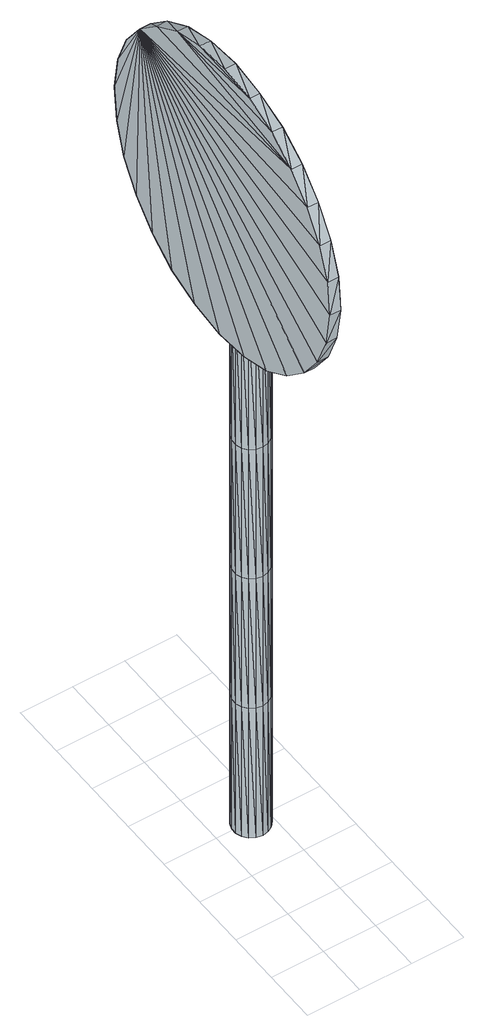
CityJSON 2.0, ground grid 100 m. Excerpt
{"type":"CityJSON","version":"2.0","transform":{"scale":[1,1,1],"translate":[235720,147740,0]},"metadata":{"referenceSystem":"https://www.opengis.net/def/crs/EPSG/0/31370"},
"CityObjects":{
"object1":{"type":"GenericCityObject","attributes":{"cluster":42,"mean_distance_to_centroid":0.117,"new_centroid_x":235675.69,"new_centroid_y":148116.11,"mean_distance_to_camera":6.34,"H1":0,"H2":0,"Z_final":111.09,"cluster2":-1,"proj_x":235676.26,"proj_y":148112.63,"id_line":64663,"bearing_l":260.76,"distance":3.53,"orientation":"right","G_obj":260.76},"geometry":[{"type":"MultiSurface","lod":"2","boundaries":[[[0,1,2]],[[2,1,3]],[[3,1,4]],[[4,1,5]],[[5,1,6]],[[1,7,6]],[[1,8,7]],[[1,9,8]],[[1,10,9]],[[1,11,10]],[[1,12,11]],[[1,13,12]],[[1,14,13]],[[15,14,1]],[[16,15,1]],[[17,16,1]],[[18,17,1]],[[0,18,1]],[[19,20,0]],[[19,0,2]],[[21,19,2]],[[21,2,3]],[[21,3,22]],[[22,3,4]],[[22,4,23]],[[23,4,5]],[[23,5,24]],[[24,5,6]],[[24,6,25]],[[25,6,7]],[[25,7,26]],[[26,7,8]],[[26,8,27]],[[8,9,27]],[[27,9,28]],[[9,10,28]],[[10,29,28]],[[10,11,29]],[[11,30,29]],[[11,12,30]],[[30,12,31]],[[31,12,13]],[[31,13,32]],[[32,13,14]],[[32,14,33]],[[33,14,15]],[[33,15,34]],[[34,15,16]],[[34,16,35]],[[35,16,17]],[[36,35,17]],[[18,36,17]],[[20,36,18]],[[20,18,0]],[[37,38,20]],[[37,20,19]],[[39,37,19]],[[21,39,19]],[[39,21,40]],[[40,21,22]],[[40,22,41]],[[41,22,23]],[[41,23,42]],[[42,23,24]],[[42,24,43]],[[43,24,25]],[[43,25,44]],[[44,25,26]],[[26,45,44]],[[26,27,45]],[[27,46,45]],[[27,28,46]],[[28,47,46]],[[28,29,47]],[[47,29,48]],[[29,30,48]],[[48,30,49]],[[49,30,31]],[[49,31,50]],[[50,31,32]],[[50,32,51]],[[51,32,33]],[[51,33,52]],[[52,33,34]],[[52,34,53]],[[53,34,35]],[[54,53,35]],[[54,35,36]],[[38,54,36]],[[38,36,20]],[[55,56,38]],[[55,38,37]],[[57,55,37]],[[57,37,39]],[[57,39,58]],[[58,39,40]],[[58,40,59]],[[59,40,41]],[[59,41,60]],[[60,41,42]],[[60,42,61]],[[61,42,43]],[[61,43,62]],[[62,43,44]],[[44,63,62]],[[44,45,63]],[[45,64,63]],[[45,46,64]],[[46,65,64]],[[46,47,65]],[[47,66,65]],[[47,48,66]],[[66,48,67]],[[67,48,49]],[[67,49,68]],[[68,49,50]],[[68,50,69]],[[69,50,51]],[[69,51,70]],[[70,51,52]],[[70,52,71]],[[71,52,53]],[[72,71,53]],[[72,53,54]],[[56,72,54]],[[56,54,38]],[[73,74,56]],[[73,56,55]],[[75,73,55]],[[75,55,57]],[[75,57,76]],[[76,57,58]],[[76,58,77]],[[77,58,59]],[[77,59,78]],[[78,59,60]],[[78,60,79]],[[79,60,61]],[[79,61,80]],[[80,61,62]],[[62,81,80]],[[62,63,81]],[[63,82,81]],[[63,64,82]],[[64,83,82]],[[64,65,83]],[[65,84,83]],[[65,66,84]],[[84,66,85]],[[85,66,67]],[[85,67,86]],[[86,67,68]],[[86,68,87]],[[87,68,69]],[[87,69,88]],[[88,69,70]],[[88,70,89]],[[89,70,71]],[[90,89,71]],[[90,71,72]],[[74,90,72]],[[74,72,56]],[[91,92,74]],[[91,74,73]],[[93,91,73]],[[93,73,75]],[[93,75,94]],[[94,75,76]],[[94,76,95]],[[95,76,77]],[[95,77,96]],[[96,77,78]],[[96,78,97]],[[97,78,79]],[[97,79,98]],[[98,79,80]],[[80,99,98]],[[80,81,99]],[[81,100,99]],[[81,82,100]],[[82,101,100]],[[82,83,101]],[[83,102,101]],[[83,84,102]],[[102,84,103]],[[103,84,85]],[[103,85,104]],[[104,85,86]],[[104,86,105]],[[105,86,87]],[[105,87,106]],[[106,87,88]],[[106,88,107]],[[107,88,89]],[[108,107,89]],[[108,89,90]],[[92,108,90]],[[92,90,74]],[[92,91,109]],[[91,93,109]],[[93,94,109]],[[94,95,109]],[[95,96,109]],[[109,96,97]],[[109,97,98]],[[109,98,99]],[[109,99,100]],[[109,100,101]],[[109,101,102]],[[109,102,103]],[[109,103,104]],[[105,109,104]],[[106,109,105]],[[107,109,106]],[[108,109,107]],[[92,109,108]],[[110,111,112]],[[113,112,114]],[[115,112,113]],[[116,112,115]],[[117,112,116]],[[118,112,117]],[[119,112,118]],[[120,112,119]],[[121,112,120]],[[122,112,121]],[[122,123,112]],[[123,110,112]],[[111,124,112]],[[124,125,112]],[[125,126,112]],[[126,127,112]],[[127,128,112]],[[128,129,112]],[[129,130,112]],[[130,131,112]],[[112,131,132]],[[131,133,132]],[[131,134,133]],[[133,134,135]],[[133,135,136]],[[135,137,136]],[[133,136,138]],[[136,139,138]],[[136,137,139]],[[137,140,139]],[[137,135,140]],[[135,141,140]],[[135,134,141]],[[134,142,141]],[[134,131,142]],[[131,143,142]],[[131,130,143]],[[143,130,144]],[[144,130,129]],[[144,129,145]],[[145,129,128]],[[145,128,146]],[[146,127,147]],[[147,127,126]],[[147,126,148]],[[148,126,125]],[[148,125,149]],[[149,125,124]],[[150,149,124]],[[150,124,111]],[[151,150,111]],[[151,111,110]],[[152,151,110]],[[152,110,123]],[[146,128,127]],[[153,123,122]],[[154,153,122]],[[154,122,121]],[[155,154,121]],[[155,121,120]],[[156,155,120]],[[156,120,119]],[[157,156,119]],[[157,119,118]],[[157,118,158]],[[158,118,117]],[[158,117,159]],[[153,152,123]],[[159,117,116]],[[159,116,160]],[[160,116,115]],[[160,115,161]],[[161,115,113]],[[161,113,162]],[[162,113,114]],[[162,114,163]],[[163,114,112]],[[163,112,164]],[[164,112,132]],[[132,165,164]],[[132,133,165]],[[133,138,165]],[[138,139,140]],[[161,162,163]],[[160,161,163]],[[159,160,163]],[[158,159,163]],[[157,158,163]],[[156,157,163]],[[155,156,163]],[[154,155,163]],[[153,154,163]],[[153,163,152]],[[152,163,151]],[[151,163,150]],[[150,163,149]],[[149,163,148]],[[148,163,147]],[[147,163,146]],[[146,163,145]],[[145,163,144]],[[144,163,143]],[[143,163,142]],[[163,164,142]],[[142,164,165]],[[142,165,141]],[[165,140,141]],[[165,138,140]],[[166,167,168]],[[168,167,169]],[[170,168,169]],[[170,169,171]],[[170,171,172]],[[172,171,173]],[[172,173,174]],[[174,173,175]],[[174,175,176]],[[176,175,177]],[[176,177,178]],[[178,177,179]],[[178,179,180]],[[180,179,181]],[[180,181,182]],[[182,181,183]],[[182,183,184]],[[184,183,185]],[[184,185,186]],[[186,185,187]],[[186,187,188]],[[188,187,189]],[[188,189,190]],[[190,189,191]],[[192,190,191]],[[192,191,193]],[[194,192,193]],[[194,193,195]],[[196,194,195]],[[196,195,197]],[[198,196,197]],[[198,197,199]],[[200,198,199]],[[200,199,201]],[[202,200,201]],[[202,201,203]],[[204,202,203]],[[204,203,205]],[[206,204,205]],[[206,205,207]],[[208,206,207]],[[208,207,209]],[[210,208,209]],[[210,209,211]],[[212,210,211]],[[212,211,213]],[[214,212,213]],[[214,213,215]],[[216,214,215]],[[216,215,217]],[[216,217,218]],[[218,217,219]],[[218,219,220]],[[220,219,221]],[[220,221,222]],[[222,221,223]],[[222,223,224]],[[224,223,225]],[[224,225,226]],[[226,225,227]],[[226,227,228]],[[228,227,229]],[[228,229,230]],[[230,229,231]],[[230,231,232]],[[232,231,233]],[[232,233,234]],[[234,233,235]],[[234,235,236]],[[236,235,237]],[[238,236,237]],[[238,237,239]],[[238,239,240]],[[240,239,241]],[[241,242,240]],[[241,243,242]],[[242,243,244]],[[244,243,245]],[[244,245,246]],[[246,245,247]],[[246,247,248]],[[248,247,249]],[[248,249,250]],[[250,249,251]],[[250,251,252]],[[252,251,253]],[[252,253,254]],[[254,253,255]],[[254,255,256]],[[256,255,257]],[[256,257,258]],[[258,257,259]],[[258,259,260]],[[260,259,261]],[[260,261,262]],[[262,261,263]],[[262,263,264]],[[264,263,265]],[[264,265,266]],[[266,265,267]],[[267,268,266]],[[267,269,268]],[[269,270,268]],[[269,271,270]],[[271,272,270]],[[271,273,272]],[[273,274,272]],[[273,275,274]],[[275,276,274]],[[275,277,276]],[[277,278,276]],[[277,279,278]],[[279,280,278]],[[279,281,280]],[[281,282,280]],[[281,283,282]],[[283,284,282]],[[283,285,284]],[[285,286,284]],[[285,287,286]],[[287,288,286]],[[287,289,288]],[[288,289,290]],[[290,289,291]],[[290,291,292]],[[292,291,293]],[[292,293,294]],[[294,293,295]],[[294,295,296]],[[296,295,297]],[[296,297,298]],[[298,297,299]],[[298,299,300]],[[300,299,301]],[[300,301,302]],[[302,301,303]],[[302,303,304]],[[304,303,305]],[[304,305,306]],[[306,305,307]],[[306,307,308]],[[308,307,309]],[[308,309,310]],[[310,309,311]],[[310,311,312]],[[312,311,313]],[[313,166,312]],[[313,167,166]],[[169,167,313]],[[169,313,171]],[[171,313,311]],[[173,171,311]],[[173,311,309]],[[175,173,309]],[[175,309,307]],[[177,175,307]],[[177,307,305]],[[179,177,305]],[[179,305,303]],[[181,179,303]],[[181,303,301]],[[183,181,301]],[[183,301,299]],[[183,299,297]],[[185,183,297]],[[185,297,295]],[[187,185,295]],[[187,295,293]],[[187,293,291]],[[189,187,291]],[[189,291,289]],[[189,289,287]],[[189,287,285]],[[191,189,285]],[[191,285,283]],[[193,191,283]],[[195,193,283]],[[195,283,281]],[[197,195,281]],[[199,197,281]],[[201,199,281]],[[201,281,279]],[[203,201,279]],[[205,203,279]],[[205,279,277]],[[205,277,207]],[[207,277,209]],[[209,277,275]],[[209,275,211]],[[211,275,273]],[[211,273,213]],[[213,273,271]],[[213,271,215]],[[215,271,269]],[[215,269,217]],[[217,269,219]],[[219,269,267]],[[219,267,221]],[[221,267,265]],[[221,265,223]],[[223,265,263]],[[223,263,225]],[[225,263,261]],[[225,261,227]],[[227,261,259]],[[227,259,229]],[[229,259,257]],[[229,257,255]],[[229,255,231]],[[231,255,253]],[[231,253,233]],[[233,253,251]],[[233,251,235]],[[251,249,235]],[[235,249,247]],[[235,247,237]],[[247,245,237]],[[237,245,243]],[[237,243,239]],[[239,243,241]],[[238,240,242]],[[168,312,166]],[[170,312,168]],[[170,310,312]],[[172,310,170]],[[172,308,310]],[[174,308,172]],[[174,306,308]],[[176,306,174]],[[176,304,306]],[[178,304,176]],[[178,302,304]],[[180,302,178]],[[180,300,302]],[[182,300,180]],[[182,298,300]],[[182,296,298]],[[184,296,182]],[[184,294,296]],[[186,294,184]],[[186,292,294]],[[186,290,292]],[[188,290,186]],[[188,288,290]],[[188,286,288]],[[188,284,286]],[[190,284,188]],[[190,282,284]],[[192,282,190]],[[194,282,192]],[[194,280,282]],[[196,280,194]],[[198,280,196]],[[200,280,198]],[[200,278,280]],[[202,278,200]],[[204,278,202]],[[204,276,278]],[[204,206,276]],[[206,208,276]],[[208,274,276]],[[208,210,274]],[[210,272,274]],[[210,212,272]],[[212,270,272]],[[212,214,270]],[[214,268,270]],[[214,216,268]],[[216,218,268]],[[218,266,268]],[[218,220,266]],[[220,264,266]],[[220,222,264]],[[222,262,264]],[[222,224,262]],[[224,260,262]],[[224,226,260]],[[226,258,260]],[[226,228,258]],[[228,256,258]],[[228,254,256]],[[228,230,254]],[[230,252,254]],[[230,232,252]],[[232,250,252]],[[232,234,250]],[[250,234,248]],[[234,246,248]],[[234,236,246]],[[246,236,244]],[[236,242,244]],[[236,238,242]],[[314,315,316]],[[316,315,317]],[[318,316,317]],[[318,317,319]],[[318,319,320]],[[320,319,321]],[[320,321,322]],[[322,321,323]],[[322,323,324]],[[324,323,325]],[[324,325,326]],[[326,325,327]],[[326,327,328]],[[328,327,329]],[[328,329,330]],[[330,329,331]],[[330,331,332]],[[332,331,333]],[[332,333,334]],[[334,333,335]],[[334,335,336]],[[336,335,337]],[[336,337,338]],[[338,337,339]],[[340,338,339]],[[340,339,341]],[[342,340,341]],[[342,341,343]],[[344,342,343]],[[344,343,345]],[[346,344,345]],[[346,345,347]],[[348,346,347]],[[348,347,349]],[[350,348,349]],[[350,349,351]],[[352,350,351]],[[352,351,353]],[[354,352,353]],[[354,353,355]],[[356,354,355]],[[356,355,357]],[[358,356,357]],[[358,357,359]],[[360,358,359]],[[360,359,361]],[[362,360,361]],[[362,361,363]],[[364,362,363]],[[364,363,365]],[[364,365,366]],[[366,365,367]],[[366,367,368]],[[368,367,369]],[[368,369,370]],[[370,369,371]],[[370,371,372]],[[372,371,373]],[[372,373,374]],[[374,373,375]],[[374,375,376]],[[376,375,377]],[[376,377,378]],[[378,377,379]],[[378,379,380]],[[380,379,381]],[[380,381,382]],[[382,381,383]],[[382,383,384]],[[384,383,385]],[[386,384,385]],[[386,385,387]],[[386,387,388]],[[388,387,389]],[[389,390,388]],[[389,391,390]],[[390,391,392]],[[392,391,393]],[[392,393,394]],[[394,393,395]],[[394,395,396]],[[396,395,397]],[[396,397,398]],[[398,397,399]],[[398,399,400]],[[400,399,401]],[[400,401,402]],[[402,401,403]],[[402,403,404]],[[404,403,405]],[[404,405,406]],[[406,405,407]],[[406,407,408]],[[408,407,409]],[[408,409,410]],[[410,409,411]],[[410,411,412]],[[412,411,413]],[[412,413,414]],[[414,413,415]],[[415,416,414]],[[415,417,416]],[[417,418,416]],[[417,419,418]],[[419,420,418]],[[419,421,420]],[[421,422,420]],[[421,423,422]],[[423,424,422]],[[423,425,424]],[[425,426,424]],[[425,427,426]],[[427,428,426]],[[427,429,428]],[[429,430,428]],[[429,431,430]],[[431,432,430]],[[431,433,432]],[[433,434,432]],[[433,435,434]],[[435,436,434]],[[435,437,436]],[[436,437,438]],[[438,437,439]],[[438,439,440]],[[440,439,441]],[[440,441,442]],[[442,441,443]],[[442,443,444]],[[444,443,445]],[[444,445,446]],[[446,445,447]],[[446,447,448]],[[448,447,449]],[[448,449,450]],[[450,449,451]],[[450,451,452]],[[452,451,453]],[[452,453,454]],[[454,453,455]],[[454,455,456]],[[456,455,457]],[[456,457,458]],[[458,457,459]],[[458,459,460]],[[460,459,461]],[[461,314,460]],[[461,315,314]],[[317,315,461]],[[317,461,319]],[[319,461,459]],[[321,319,459]],[[321,459,457]],[[323,321,457]],[[323,457,455]],[[325,323,455]],[[325,455,453]],[[327,325,453]],[[327,453,451]],[[329,327,451]],[[329,451,449]],[[331,329,449]],[[331,449,447]],[[331,447,445]],[[333,331,445]],[[333,445,443]],[[335,333,443]],[[335,443,441]],[[335,441,439]],[[337,335,439]],[[337,439,437]],[[337,437,435]],[[337,435,433]],[[339,337,433]],[[339,433,431]],[[341,339,431]],[[343,341,431]],[[343,431,429]],[[345,343,429]],[[347,345,429]],[[349,347,429]],[[349,429,427]],[[351,349,427]],[[353,351,427]],[[353,427,425]],[[353,425,355]],[[355,425,357]],[[357,425,423]],[[357,423,359]],[[359,423,421]],[[359,421,361]],[[361,421,419]],[[361,419,363]],[[363,419,417]],[[363,417,365]],[[365,417,367]],[[367,417,415]],[[367,415,369]],[[369,415,413]],[[369,413,371]],[[371,413,411]],[[371,411,373]],[[373,411,409]],[[373,409,375]],[[375,409,407]],[[375,407,377]],[[377,407,405]],[[377,405,403]],[[377,403,379]],[[379,403,401]],[[379,401,381]],[[381,401,399]],[[381,399,383]],[[399,397,383]],[[383,397,395]],[[383,395,385]],[[395,393,385]],[[385,393,391]],[[385,391,387]],[[387,391,389]],[[386,388,390]],[[316,460,314]],[[318,460,316]],[[318,458,460]],[[320,458,318]],[[320,456,458]],[[322,456,320]],[[322,454,456]],[[324,454,322]],[[324,452,454]],[[326,452,324]],[[326,450,452]],[[328,450,326]],[[328,448,450]],[[330,448,328]],[[330,446,448]],[[330,444,446]],[[332,444,330]],[[332,442,444]],[[334,442,332]],[[334,440,442]],[[334,438,440]],[[336,438,334]],[[336,436,438]],[[336,434,436]],[[336,432,434]],[[338,432,336]],[[338,430,432]],[[340,430,338]],[[342,430,340]],[[342,428,430]],[[344,428,342]],[[346,428,344]],[[348,428,346]],[[348,426,428]],[[350,426,348]],[[352,426,350]],[[352,424,426]],[[352,354,424]],[[354,356,424]],[[356,422,424]],[[356,358,422]],[[358,420,422]],[[358,360,420]],[[360,418,420]],[[360,362,418]],[[362,416,418]],[[362,364,416]],[[364,366,416]],[[366,414,416]],[[366,368,414]],[[368,412,414]],[[368,370,412]],[[370,410,412]],[[370,372,410]],[[372,408,410]],[[372,374,408]],[[374,406,408]],[[374,376,406]],[[376,404,406]],[[376,402,404]],[[376,378,402]],[[378,400,402]],[[378,380,400]],[[380,398,400]],[[380,382,398]],[[398,382,396]],[[382,394,396]],[[382,384,394]],[[394,384,392]],[[384,390,392]],[[384,386,390]]]}]}
},
"vertices":[
[65,331,2],[65,297,2],[76,329,2],[86,323,2],[94,314,2],[98,303,2],[98,291,2],[94,280,2],[86,271,2],[76,265,2],[65,263,2],[53,265,2],[43,271,2],[36,280,2],[32,291,2],[32,303,2],[36,314,2],[43,323,2],[53,329,2],[76,329,300],[65,331,300],[86,323,300],[94,314,300],[98,303,300],[98,291,300],[94,280,300],[86,271,300],[76,265,300],[65,263,300],[53,265,300],[43,271,300],[36,280,300],[32,291,300],[32,303,300],[36,314,300],[43,323,300],[53,329,300],[76,329,598],[65,331,598],[86,323,598],[94,314,598],[98,303,598],[98,291,598],[94,280,598],[86,271,598],[76,265,598],[65,263,598],[53,265,598],[43,271,598],[36,280,598],[32,291,598],[32,303,598],[36,314,598],[43,323,598],[53,329,598],[76,329,895],[65,331,895],[86,323,895],[94,314,895],[98,303,895],[98,291,895],[94,280,895],[86,271,895],[76,265,895],[65,263,895],[53,265,895],[43,271,895],[36,280,895],[32,291,895],[32,303,895],[36,314,895],[43,323,895],[53,329,895],[76,329,1193],[65,331,1193],[86,323,1193],[94,314,1193],[98,303,1193],[98,291,1193],[94,280,1193],[86,271,1193],[76,265,1193],[65,263,1193],[53,265,1193],[43,271,1193],[36,280,1193],[32,291,1193],[32,303,1193],[36,314,1193],[43,323,1193],[53,329,1193],[76,329,1491],[65,331,1491],[86,323,1491],[94,314,1491],[98,303,1491],[98,291,1491],[94,280,1491],[86,271,1491],[76,265,1491],[65,263,1491],[53,265,1491],[43,271,1491],[36,280,1491],[32,291,1491],[32,303,1491],[36,314,1491],[43,323,1491],[53,329,1491],[65,297,1491],[29,171,1185],[30,115,1221],[39,539,1645],[37,597,1525],[38,574,1589],[36,605,1456],[34,597,1387],[33,574,1324],[32,539,1268],[31,492,1221],[30,436,1185],[30,372,1162],[29,303,1154],[29,234,1162],[30,68,1268],[31,32,1324],[32,9,1387],[34,1,1456],[35,9,1525],[36,32,1589],[37,68,1645],[38,115,1692],[39,492,1692],[40,436,1727],[39,171,1727],[39,234,1750],[40,372,1750],[40,303,1758],[19,373,1750],[19,303,1758],[19,234,1750],[18,171,1728],[17,115,1692],[16,68,1645],[15,32,1589],[14,9,1526],[13,1,1457],[11,9,1387],[10,32,1324],[10,68,1268],[9,115,1221],[8,171,1185],[8,234,1163],[8,303,1155],[9,373,1163],[9,436,1185],[10,492,1221],[11,539,1268],[12,575,1324],[14,597,1387],[15,605,1457],[16,597,1526],[17,575,1589],[18,539,1645],[18,492,1692],[19,436,1728],[22,407,1304],[22,407,1265],[55,406,1304],[55,406,1265],[55,388,1304],[55,388,1265],[77,379,1304],[77,379,1265],[81,378,1304],[81,378,1265],[84,376,1304],[84,376,1265],[87,375,1304],[87,375,1265],[91,373,1304],[91,373,1265],[94,371,1304],[94,371,1265],[97,369,1304],[97,369,1265],[100,367,1304],[100,367,1265],[110,359,1304],[110,359,1265],[113,357,1304],[113,357,1265],[115,354,1304],[115,354,1265],[117,351,1304],[117,351,1265],[119,348,1304],[119,348,1265],[120,345,1304],[120,345,1265],[121,341,1304],[121,341,1265],[121,338,1304],[121,338,1265],[120,303,1304],[120,303,1265],[118,284,1304],[118,284,1265],[117,279,1304],[117,279,1265],[115,274,1304],[115,274,1265],[113,269,1304],[113,269,1265],[110,265,1304],[110,265,1265],[107,262,1304],[107,262,1265],[103,258,1304],[103,258,1265],[99,255,1304],[99,255,1265],[94,252,1304],[94,252,1265],[90,250,1304],[90,250,1265],[85,248,1304],[85,248,1265],[80,247,1304],[80,247,1265],[74,246,1304],[74,246,1265],[69,245,1304],[69,245,1265],[64,245,1304],[64,245,1265],[52,245,1304],[52,245,1265],[50,220,1304],[50,220,1265],[21,218,1304],[21,218,1265],[22,250,1304],[22,250,1265],[42,264,1304],[42,264,1265],[58,263,1304],[58,263,1265],[62,263,1304],[62,263,1265],[65,263,1304],[65,263,1265],[68,263,1304],[68,263,1265],[72,264,1304],[72,264,1265],[75,264,1304],[75,264,1265],[78,265,1304],[78,265,1265],[82,266,1304],[82,266,1265],[85,267,1304],[85,267,1265],[87,269,1304],[87,269,1265],[89,271,1304],[89,271,1265],[91,273,1304],[91,273,1265],[93,275,1304],[93,275,1265],[94,278,1304],[94,278,1265],[95,281,1304],[95,281,1265],[97,301,1304],[97,301,1265],[96,338,1304],[96,338,1265],[96,340,1304],[96,340,1265],[96,342,1304],[96,342,1265],[95,344,1304],[95,344,1265],[94,346,1304],[94,346,1265],[92,348,1304],[92,348,1265],[90,349,1304],[90,349,1265],[88,350,1304],[88,350,1265],[88,351,1304],[88,351,1265],[86,352,1304],[86,352,1265],[84,353,1304],[84,353,1265],[82,354,1304],[82,354,1265],[79,354,1304],[79,354,1265],[77,355,1304],[77,355,1265],[75,356,1304],[75,356,1265],[72,356,1304],[72,356,1265],[51,360,1304],[51,360,1265],[27,374,1304],[27,374,1265],[30,407,1473],[30,407,1434],[63,406,1473],[63,406,1434],[63,388,1473],[63,388,1434],[85,379,1473],[85,379,1434],[89,378,1473],[89,378,1434],[92,376,1473],[92,376,1434],[96,375,1473],[96,375,1434],[99,373,1473],[99,373,1434],[102,371,1473],[102,371,1434],[105,369,1473],[105,369,1434],[109,367,1473],[109,367,1434],[118,359,1473],[118,359,1434],[121,357,1473],[121,357,1434],[124,354,1473],[124,354,1434],[125,351,1473],[125,351,1434],[127,348,1473],[127,348,1434],[128,345,1473],[128,345,1434],[129,341,1473],[129,341,1434],[129,338,1473],[129,338,1434],[128,303,1473],[128,303,1434],[126,284,1473],[126,284,1434],[125,279,1473],[125,279,1434],[123,274,1473],[123,274,1434],[121,269,1473],[121,269,1434],[118,265,1473],[118,265,1434],[115,262,1473],[115,262,1434],[111,258,1473],[111,258,1434],[107,255,1473],[107,255,1434],[102,252,1473],[102,252,1434],[98,250,1473],[98,250,1434],[93,248,1473],[93,248,1434],[88,247,1473],[88,247,1434],[82,246,1473],[82,246,1434],[77,245,1473],[77,245,1434],[72,245,1473],[72,245,1434],[60,245,1473],[60,245,1434],[58,220,1473],[58,220,1434],[29,218,1473],[29,218,1434],[30,250,1473],[30,250,1434],[50,264,1473],[50,264,1434],[66,263,1473],[66,263,1434],[70,263,1473],[70,263,1434],[73,263,1473],[73,263,1434],[76,263,1473],[76,263,1434],[80,264,1473],[80,264,1434],[83,264,1473],[83,264,1434],[86,265,1473],[86,265,1434],[90,266,1473],[90,266,1434],[93,267,1473],[93,267,1434],[95,269,1473],[95,269,1434],[98,271,1473],[98,271,1434],[99,273,1473],[99,273,1434],[101,275,1473],[101,275,1434],[102,278,1473],[102,278,1434],[103,281,1473],[103,281,1434],[105,301,1473],[105,301,1434],[104,338,1473],[104,338,1434],[104,340,1473],[104,340,1434],[104,342,1473],[104,342,1434],[103,344,1473],[103,344,1434],[102,346,1473],[102,346,1434],[100,348,1473],[100,348,1434],[98,349,1473],[98,349,1434],[97,350,1473],[97,350,1434],[96,351,1473],[96,351,1434],[94,352,1473],[94,352,1434],[92,353,1473],[92,353,1434],[90,354,1473],[90,354,1434],[87,354,1473],[87,354,1434],[85,355,1473],[85,355,1434],[83,356,1473],[83,356,1434],[80,356,1473],[80,356,1434],[59,360,1473],[59,360,1434],[35,374,1473],[35,374,1434]
]}
